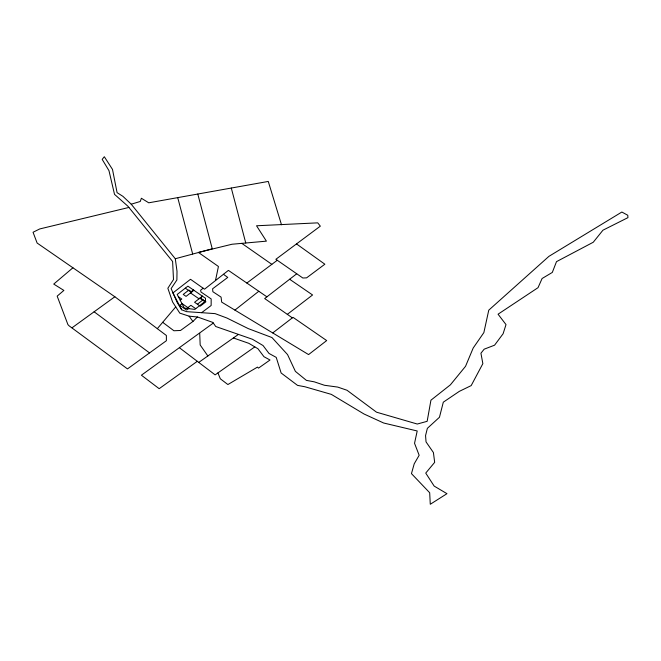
<?xml version="1.0" encoding="UTF-8"?>
<svg xmlns="http://www.w3.org/2000/svg" width="661" height="661" viewBox="0 0 661 661"><rect width="100%" height="100%" fill="white"/><g stroke="black" fill="none" stroke-linecap="round" stroke-linejoin="round"><path stroke-width="0.99" d="M215.486 280.561L218.436 266.482L198.432 252.436L232.011 244.24L266.408 241.149L256.534 225.773L317.734 222.856L320.329 226.153L275.868 259.294L302.837 278.008L306.597 277.851L324.857 264.21L296.5 243.917M157.318 328.666L175.743 306.878M162.689 322.32L173.917 330.756L180.519 330.475L192.929 321.486L197.366 316.991M72.925 267.779L53.731 284.081L63.886 290.419L57.168 296.12L67.934 324.625L69.083 325.815L127.49 368.904L166.39 340.712L166.374 335.474L114.857 296.756L37.123 243.041L33.05 232.259L39.726 228.946L128.912 207.447M203.134 288.204L200.605 290.196L200.969 292.005L211.173 298.929L211.148 305.498L201.622 312.686M234.928 310.116L258.798 291.261M180.222 300.259L181.792 299.036L178.338 296.649M193.458 289.989L190.855 292.005L185.295 288.163M193.913 290.303L186.063 296.384L183.229 294.426L188.889 290.03L191.731 291.988M202.423 296.178L194.574 302.259L200.25 306.175L205.918 301.78L200.242 297.863M186.881 308.406L190.872 305.308L195.747 308.67M202.539 296.252L199.936 298.276L204.811 301.639M197.416 304.217L203.076 299.821M296.715 273.786L264.681 298.549L292.36 317.858M287.32 314.355L312.57 294.971L289.642 279.256M272.729 332.937L293.021 317.346L326.683 340.572L308.58 354.585L221.683 302.118L221.063 297.111L212.859 291.708L212.602 288.791L227.764 277.422L223.443 274.298M197.292 361.311L159.169 388.693L141.413 375.208L213.321 323.064M246.842 283.048L277.24 260.294M72.107 327.74L114.857 296.756M198.738 362.41L238.439 334.4M217.923 372.903L220.32 378.794L227.888 384.545L257.46 367.111L258.509 368.119L270.01 360.005L263.97 356.717L257.955 348.744L254.807 346.876L215.147 374.87L179.536 347.826M131.225 204.199L175.297 258.74L177.008 271.291L176.884 279.991L171.116 288.593L177.305 302.697L181.701 309.802L186.518 311.645L215.089 313.62L226.814 317.982L248.329 328.633L271.96 337.548L287.56 354.602L295.384 371.366L306.423 380.389L314.264 381.835L324.46 385.272L337.754 387.09L347.008 390.254L376.522 412.183L417.281 424.032L427.155 421.321L430.931 400.194L450.389 384.842L465.542 366.301L473.202 348.008L483.86 332.607L488.76 310.174L548.911 256.361L621.861 212.032L627.776 215.271L627.95 217.634L602.956 230.193L593.248 242.248L556.496 261.649L552.315 272.423L542.094 278.512L538.029 287.667L498.063 314.198L506.004 324.584L503.104 333.755L494.577 345.182L484.166 349.182L480.935 353.222L482.852 363.657L471.177 385.603L459.337 391.353L443.308 402.185L439.458 417.265L427.37 428.336L425.56 435.574L426.039 441.895L433.418 452.545L434.665 462.353L425.734 473.086L434.161 486.083L446.968 493.676L430.278 504.269L429.683 492.742L411.456 473.623L414.224 463.799L419.157 455.272L414.538 443.3L417.198 430.972L383.677 423.015L364.054 414.017L331.343 394.377L304.919 386.759L297.533 385.38L281.132 372.994L276.224 357.378L269.002 353.437L263.053 345.546L252.477 339.275L215.726 326.509L212.883 322.436L197.556 317.007L189.087 316.165L179.792 313.132L172.587 301.994L167.853 288.254L173.496 279.545L172.612 261.508L127.945 206.249L114.518 194.359L108.966 170.629L102.182 159.384L104.322 156.731L112.494 169.414L117.08 192.648L122.946 196.358L131.225 204.199L140.264 201.473L141.38 198.25L148.75 202.811L268.267 181.436L281.503 224.79M175.297 258.74L212.255 248.792L197.788 194.045M233.383 337.961L248.833 343.332L254.807 346.876M266.904 296.83L228.409 270.382L204.53 289.196L190.517 279.289L172.901 292.947L181.701 309.802M190.508 292.939L199.027 298.813M241.794 243.364L271.836 264.342M94.118 311.785L149.543 352.924M189.087 316.165L192.929 321.486M207.86 355.973L200.176 344.976L199.705 333.326M177.726 197.631L192.673 254.006M231.3 188.054L245.76 243M205.505 298.301L205.497 301.102L194.797 309.398L184.295 308.076L177.189 294.451L187.898 286.147L205.505 298.301M182.106 303.614L179.833 305.374L186.642 310.075L188.914 308.315L182.106 303.614"/></g></svg>
